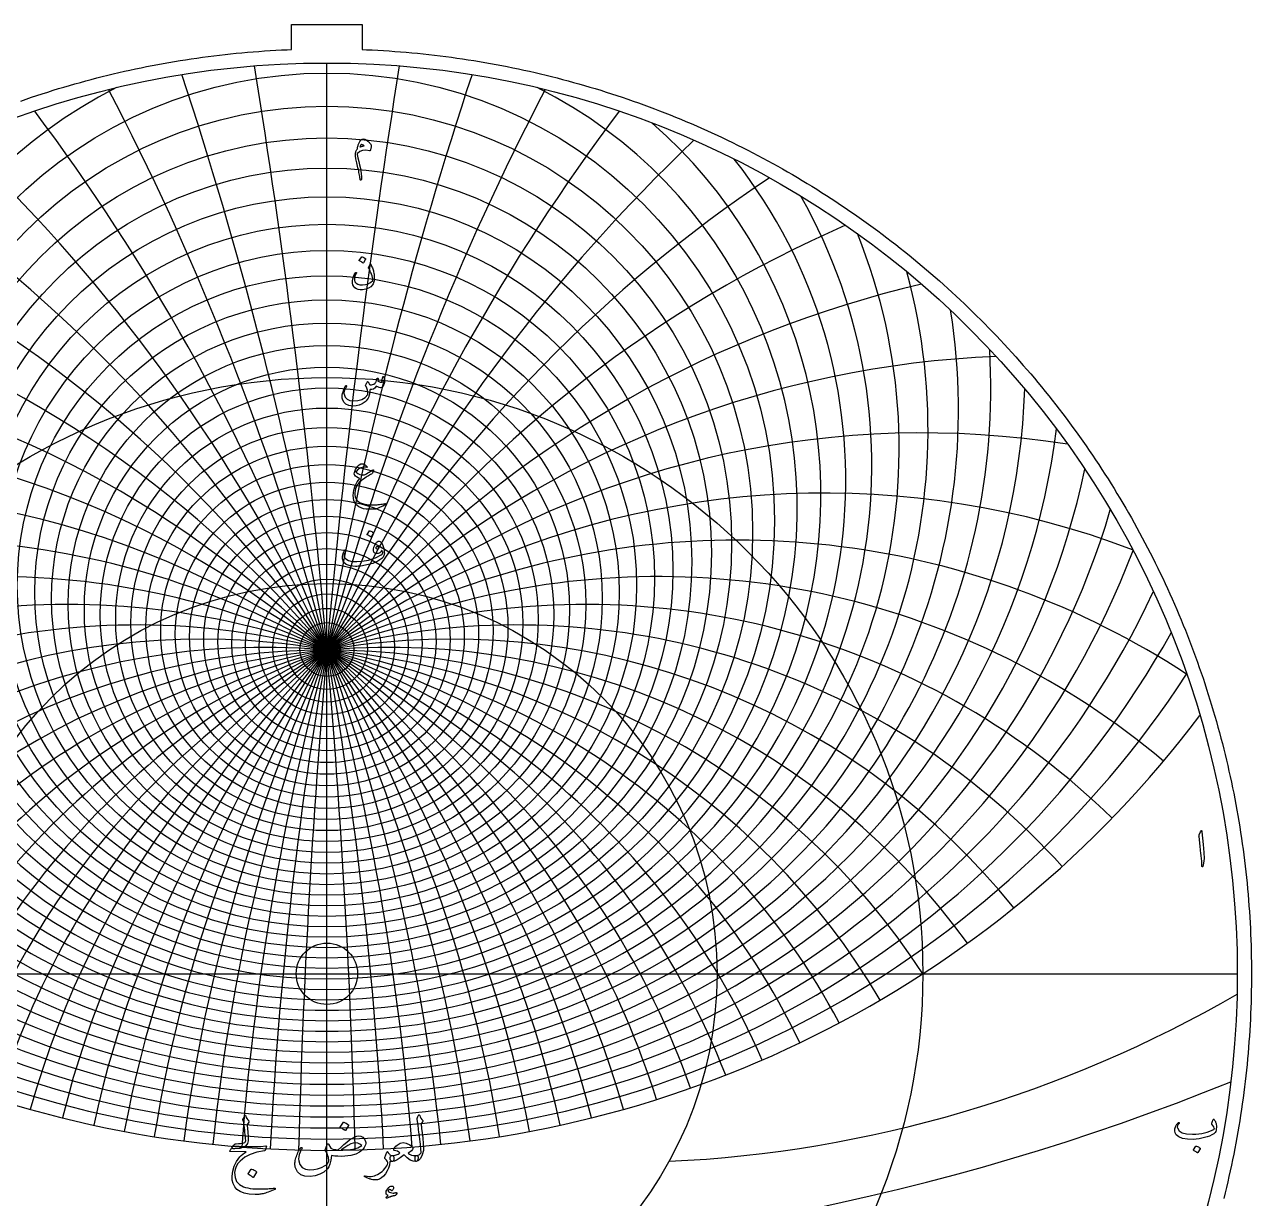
# Model space of a CAD drawing. Header units: millimetres. Extents: x -137 to 137, y -137 to 141.
# Drawn here: x -44.8 to 137.1, y -33.3 to 140.7 of the extents above; entities that cross this region are included whole.
import ezdxf

# ---------------------------------------------------------------- set-up
doc = ezdxf.new("R2010")
doc.units = ezdxf.units.MM
for name, color, linetype in [('CUT_INNER', 6, 'Continuous'), ('CUT_OUTER', 1, 'Continuous'), ('ENGRAVE', 7, 'Continuous'), ('ENGRAVE_FINE', 8, 'Continuous'), ('TEXT', 5, 'Continuous')]:
    doc.layers.add(name, color=color, linetype=linetype)

msp = doc.modelspace()

# ---------------------------------------------------------------- linework, layer by layer
at = {"layer": 'CUT_INNER'}
msp.add_circle((0, 0), 4.55, dxfattribs=at)
at = {"layer": 'CUT_OUTER'}
msp.add_lwpolyline([(-45.3947, 129.3667), (-44.6, 129.6428), (-43.8037, 129.914), (-43.0058, 130.1803), (-42.2062, 130.4417), (-41.405, 130.6983), (-40.6023, 130.9499), (-39.798, 131.1965), (-38.9923, 131.4382), (-38.185, 131.675), (-37.3764, 131.9068), (-36.5663, 132.1337), (-35.7549, 132.3556), (-34.9421, 132.5725), (-34.128, 132.7844), (-33.3126, 132.9913), (-32.4959, 133.1932), (-31.6781, 133.3901), (-30.859, 133.5819), (-30.0388, 133.7688), (-29.2174, 133.9506), (-28.395, 134.1273), (-27.5714, 134.299), (-26.7469, 134.4657), (-25.9213, 134.6272), (-25.0948, 134.7838), (-24.2673, 134.9352), (-23.4389, 135.0816), (-22.6096, 135.2228), (-21.7795, 135.359), (-20.9485, 135.4901), (-20.1167, 135.6161), (-19.2842, 135.737), (-18.451, 135.8528), (-17.6171, 135.9634), (-16.7825, 136.0689), (-15.9473, 136.1694), (-15.1115, 136.2646), (-14.2751, 136.3548), (-13.4381, 136.4398), (-12.6007, 136.5197), (-11.7628, 136.5945), (-10.9245, 136.6641), (-10.0857, 136.7285), (-9.2466, 136.7878), (-8.4071, 136.842), (-7.5673, 136.891), (-6.7272, 136.9349), (-5.8868, 136.9736), (-5.25, 136.999), (-5.25, 140.7), (5.25, 140.7), (5.25, 136.999), (5.8868, 136.9736), (6.7272, 136.9349), (7.5673, 136.891), (8.4071, 136.842), (9.2466, 136.7878), (10.0857, 136.7285), (10.9245, 136.6641), (11.7628, 136.5945), (12.6007, 136.5197), (13.4381, 136.4398), (14.2751, 136.3548), (15.1115, 136.2646), (15.9473, 136.1694), (16.7825, 136.0689), (17.6171, 135.9634), (18.451, 135.8528), (19.2842, 135.737), (20.1167, 135.6161), (20.9485, 135.4901), (21.7795, 135.359), (22.6096, 135.2228), (23.4389, 135.0816), (24.2673, 134.9352), (25.0948, 134.7838), (25.9213, 134.6272), (26.7469, 134.4657), (27.5714, 134.299), (28.395, 134.1273), (29.2174, 133.9506), (30.0388, 133.7688), (30.859, 133.5819), (31.6781, 133.3901), (32.4959, 133.1932), (33.3126, 132.9913), (34.128, 132.7844), (34.9421, 132.5725), (35.7549, 132.3556), (36.5663, 132.1337), (37.3764, 131.9068), (38.185, 131.675), (38.9923, 131.4382), (39.798, 131.1965), (40.6023, 130.9499), (41.405, 130.6983), (42.2062, 130.4417), (43.0058, 130.1803), (43.8037, 129.914), (44.6, 129.6428), (45.3947, 129.3667), (46.1876, 129.0857), (46.9788, 128.7999), (47.7682, 128.5092), (48.5558, 128.2137), (49.3416, 127.9133), (50.1255, 127.6082), (50.9076, 127.2982), (51.6877, 126.9834), (52.4659, 126.6639), (53.2421, 126.3396), (54.0163, 126.0105), (54.7885, 125.6767), (55.5586, 125.3382), (56.3266, 124.9949), (57.0925, 124.6469), (57.8562, 124.2943), (58.6178, 123.9369), (59.3772, 123.5749), (60.1343, 123.2083), (60.8891, 122.837), (61.6417, 122.4611), (62.392, 122.0805), (63.1399, 121.6954), (63.8854, 121.3057), (64.6285, 120.9114), (65.3692, 120.5126), (66.1074, 120.1092), (66.8431, 119.7013), (67.5763, 119.2889), (68.307, 118.872), (69.0351, 118.4507), (69.7606, 118.0249), (70.4835, 117.5946), (71.2037, 117.1599), (71.9212, 116.7208), (72.6361, 116.2773), (73.3482, 115.8294), (74.0575, 115.3772), (74.7641, 114.9206), (75.4678, 114.4597), (76.1687, 113.9945), (76.8667, 113.525), (77.5618, 113.0512), (78.254, 112.5732), (78.9433, 112.0909), (79.6296, 111.6044), (80.3129, 111.1137), (80.9932, 110.6188), (81.6704, 110.1198), (82.3445, 109.6166), (83.0156, 109.1092), (83.6835, 108.5978), (84.3483, 108.0823), (85.0098, 107.5627), (85.6682, 107.0391), (86.3234, 106.5114), (86.9753, 105.9797), (87.624, 105.4441), (88.2693, 104.9044), (88.9113, 104.3608), (89.55, 103.8133), (90.1853, 103.2619), (90.8172, 102.7066), (91.4457, 102.1474), (92.0707, 101.5844), (92.6923, 101.0176), (93.3104, 100.4469), (93.925, 99.8725), (94.536, 99.2943), (95.1435, 98.7123), (95.7474, 98.1267), (96.3477, 97.5374), (96.9443, 96.9443), (97.5374, 96.3477), (98.1267, 95.7474), (98.7123, 95.1435), (99.2943, 94.536), (99.8725, 93.925), (100.4469, 93.3104), (101.0176, 92.6923), (101.5844, 92.0707), (102.1474, 91.4457), (102.7066, 90.8172), (103.2619, 90.1853), (103.8133, 89.55), (104.3608, 88.9113), (104.9044, 88.2693), (105.4441, 87.624), (105.9797, 86.9753), (106.5114, 86.3234), (107.0391, 85.6682), (107.5627, 85.0098), (108.0823, 84.3483), (108.5978, 83.6835), (109.1092, 83.0156), (109.6166, 82.3445), (110.1198, 81.6704), (110.6188, 80.9932), (111.1137, 80.3129), (111.6044, 79.6296), (112.0909, 78.9433), (112.5732, 78.254), (113.0512, 77.5618), (113.525, 76.8667), (113.9945, 76.1687), (114.4597, 75.4678), (114.9206, 74.7641), (115.3772, 74.0575), (115.8294, 73.3482), (116.2773, 72.6361), (116.7208, 71.9212), (117.1599, 71.2037), (117.5946, 70.4835), (118.0249, 69.7606), (118.4507, 69.0351), (118.872, 68.307), (119.2889, 67.5763), (119.7013, 66.8431), (120.1092, 66.1074), (120.5126, 65.3692), (120.9114, 64.6285), (121.3057, 63.8854), (121.6954, 63.1399), (122.0805, 62.392), (122.4611, 61.6417), (122.837, 60.8891), (123.2083, 60.1343), (123.5749, 59.3772), (123.9369, 58.6178), (124.2943, 57.8562), (124.6469, 57.0925), (124.9949, 56.3266), (125.3382, 55.5586), (125.6767, 54.7885), (126.0105, 54.0163), (126.3396, 53.2421), (126.6639, 52.4659), (126.9834, 51.6877), (127.2982, 50.9076), (127.6082, 50.1255), (127.9133, 49.3416), (128.2137, 48.5558), (128.5092, 47.7682), (128.7999, 46.9788), (129.0857, 46.1876), (129.3667, 45.3947), (129.6428, 44.6), (129.914, 43.8037), (130.1803, 43.0058), (130.4417, 42.2062), (130.6983, 41.405), (130.9499, 40.6023), (131.1965, 39.798), (131.4382, 38.9923), (131.675, 38.185), (131.9068, 37.3764), (132.1337, 36.5663), (132.3556, 35.7549), (132.5725, 34.9421), (132.7844, 34.128), (132.9913, 33.3126), (133.1932, 32.4959), (133.3901, 31.6781), (133.5819, 30.859), (133.7688, 30.0388), (133.9506, 29.2174), (134.1273, 28.395), (134.299, 27.5714), (134.4657, 26.7469), (134.6272, 25.9213), (134.7838, 25.0948), (134.9352, 24.2673), (135.0816, 23.4389), (135.2228, 22.6096), (135.359, 21.7795), (135.4901, 20.9485), (135.6161, 20.1167), (135.737, 19.2842), (135.8528, 18.451), (135.9634, 17.6171), (136.0689, 16.7825), (136.1694, 15.9473), (136.2646, 15.1115), (136.3548, 14.2751), (136.4398, 13.4381), (136.5197, 12.6007), (136.5945, 11.7628), (136.6641, 10.9245), (136.7285, 10.0857), (136.7878, 9.2466), (136.842, 8.4071), (136.891, 7.5673), (136.9349, 6.7272), (136.9736, 5.8868), (137.0071, 5.0463), (137.0355, 4.2055), (137.0587, 3.3646), (137.0768, 2.5236), (137.0897, 1.6824), (137.0974, 0.8412), (137.1, 0), (137.0974, -0.8412), (137.0897, -1.6824), (137.0768, -2.5236), (137.0587, -3.3646), (137.0355, -4.2055), (137.0071, -5.0463), (136.9736, -5.8868), (136.9349, -6.7272), (136.891, -7.5673), (136.842, -8.4071), (136.7878, -9.2466), (136.7285, -10.0857), (136.6641, -10.9245), (136.5945, -11.7628), (136.5197, -12.6007), (136.4398, -13.4381), (136.3548, -14.2751), (136.2646, -15.1115), (136.1694, -15.9473), (136.0689, -16.7825), (135.9634, -17.6171), (135.8528, -18.451), (135.737, -19.2842), (135.6161, -20.1167), (135.4901, -20.9485), (135.359, -21.7795), (135.2228, -22.6096), (135.0816, -23.4389), (134.9352, -24.2673), (134.7838, -25.0948), (134.6272, -25.9213), (134.4657, -26.7469), (134.299, -27.5714), (134.1273, -28.395), (133.9506, -29.2174), (133.7688, -30.0388), (133.5819, -30.859), (133.3901, -31.6781), (133.1932, -32.4959), (132.9913, -33.3126)], dxfattribs=at)
at = {"layer": 'ENGRAVE'}
for points in [[(0, -135), (0, 135)], [(-135, 0), (135, 0)]]:
    msp.add_lwpolyline(points, dxfattribs=at)
for centre, radius in [((0, 0), 135), ((0, 62.4148), 57.0099), ((0, 56.5453), 43.3384), ((0, 0), 88.3696), ((0, 52.5376), 31.322), ((0, 49.9302), 20.3621), ((0, 48.4574), 10.0332), ((0, 0), 57.8458), ((0, 47.9808), 1.8)]:
    msp.add_circle(centre, radius, dxfattribs=at)
for centre, radius, start, end in [((0, 70.946), 73.26, 131.172626, 48.827374), ((0, 83.5867), 93.6552, 170.934343, 9.065657), ((0, 103.1801), 121.1591, 196.49903, 343.50097), ((0, -57.3879), 105.3686, 33, 147), ((0, -57.3879), 105.3686, 33, 147), ((0, 136.0772), 162.2535, 217.070295, 322.929705), ((42.085, 157.0632), 185.0654, 272.676693, 300.124801)]:
    msp.add_arc(centre, radius, start, end, dxfattribs=at)
at = {"layer": 'ENGRAVE_FINE'}
for centre, radius in [((0, 67.1415), 66.3703), ((0, 65.4463), 63.1322), ((0, 63.8739), 60.0156), ((0, 61.0602), 54.1053), ((0, 59.8024), 51.2934), ((0, 58.6347), 48.5662), ((0, 57.5508), 45.9167), ((0, 55.6132), 40.8252), ((0, 54.7502), 38.3719), ((0, 53.9523), 35.9733), ((0, 53.2158), 33.6247), ((0, 51.9149), 29.0609), ((0, 51.3449), 26.8379), ((0, 50.8255), 24.6492), ((0, 50.3545), 22.4917), ((0, 49.5508), 18.2575), ((0, 49.215), 16.175), ((0, 48.9216), 14.1119), ((0, 48.6693), 12.0654), ((0, 48.285), 8.0126), ((0, 48.1515), 6.0014), ((0, 48.0565), 3.9971), ((0, 47.9997), 1.9974)]:
    msp.add_circle(centre, radius, dxfattribs=at)
for centre, radius, start, end in [((-597.5752, -57.3879), 606.7938, 2.9690127, 18.3133179), ((-597.5752, -57.3879), 606.7938, 2.9690127, 18.3133179), ((-1204.369, -57.3879), 1208.9695, 1.4819255, 9.1360942), ((-1204.369, -57.3879), 1208.9695, 1.4819255, 9.1360942), ((597.5752, -57.3879), 606.7938, 161.6866821, 177.0309873), ((597.5752, -57.3879), 606.7938, 161.6866821, 177.0309873), ((1204.369, -57.3879), 1208.9695, 170.8639058, 178.5180745), ((1204.369, -57.3879), 1208.9695, 170.8639058, 178.5180745), ((0, 68.9706), 69.7418, 116.571732, 63.428268), ((-393.2411, -57.3879), 407.1131, 4.466492, 27.57391), ((-393.2411, -57.3879), 407.1131, 4.466492, 27.57391), ((393.2411, -57.3879), 407.1131, 152.42609, 175.533508), ((393.2411, -57.3879), 407.1131, 152.42609, 175.533508), ((-289.4979, -57.3879), 308.0773, 5.979733, 36.962322), ((-289.4979, -57.3879), 308.0773, 5.979733, 36.962322), ((289.4979, -57.3879), 308.0773, 143.037678, 174.020267), ((289.4979, -57.3879), 308.0773, 143.037678, 174.020267), ((-225.9638, -57.3879), 249.3234, 7.514318, 46.526294), ((-225.9638, -57.3879), 249.3234, 7.514318, 46.526294), ((225.9638, -57.3879), 249.3234, 133.473706, 172.485682), ((225.9638, -57.3879), 249.3234, 133.473706, 172.485682), ((0, 73.0817), 76.94, 141.736552, 38.263448), ((-182.5038, -57.3879), 210.7373, 9.076124, 56.31782), ((-182.5038, -57.3879), 210.7373, 9.076124, 56.31782), ((182.5038, -57.3879), 210.7373, 123.68218, 170.923876), ((182.5038, -57.3879), 210.7373, 123.68218, 170.923876), ((0, 75.3939), 80.7988, 150.430341, 29.569659), ((0, 77.9008), 84.8557, 157.98396, 22.01604), ((-150.482, -57.3879), 183.7046, 10.671409, 66.393838), ((-150.482, -57.3879), 183.7046, 10.671409, 66.393838), ((150.482, -57.3879), 183.7046, 113.606162, 169.328591), ((150.482, -57.3879), 183.7046, 113.606162, 169.328591), ((0, 80.6237), 89.1327, 164.750851, 15.249149), ((-125.5734, -57.3879), 163.9245, 12.306911, 76.81627), ((-125.5734, -57.3879), 163.9245, 12.306911, 76.81627), ((125.5734, -57.3879), 163.9245, 103.18373, 167.693089), ((125.5734, -57.3879), 163.9245, 103.18373, 167.693089), ((-105.3686, -57.3879), 149.0137, 13.989962, 87.65074), ((-105.3686, -57.3879), 149.0137, 13.989962, 87.65074), ((0, 86.8183), 98.4524, 176.664202, 3.335798), ((105.3686, -57.3879), 149.0137, 92.34926, 166.010038), ((105.3686, -57.3879), 149.0137, 92.34926, 166.010038), ((0, 90.3512), 103.5581, 182.029237, 357.970763), ((-88.4148, -57.3879), 137.549, 15.72862, 98.962673), ((-88.4148, -57.3879), 137.549, 15.72862, 98.962673), ((0, 94.2241), 109.012, 187.093364, 352.906636), ((88.4148, -57.3879), 137.549, 81.037327, 164.27138), ((88.4148, -57.3879), 137.549, 81.037327, 164.27138), ((0, 98.4823), 114.8607, 191.904364, 348.095636), ((-73.7799, -57.3879), 128.6313, 17.531819, 110.808606), ((-73.7799, -57.3879), 128.6313, 17.531819, 110.808606), ((73.7799, -57.3879), 128.6313, 69.191394, 162.468181), ((73.7799, -57.3879), 128.6313, 69.191394, 162.468181), ((-60.8346, -57.3879), 121.6692, 19.409554, 123.219246), ((-60.8346, -57.3879), 121.6692, 19.409554, 123.219246), ((60.8346, -57.3879), 121.6692, 56.780754, 160.590446), ((60.8346, -57.3879), 121.6692, 56.780754, 160.590446), ((0, 108.382), 127.9731, 200.90637, 339.09363), ((-49.1342, -57.3879), 116.2614, 21.373096, 130.12672), ((-49.1342, -57.3879), 116.2614, 21.373096, 130.12672), ((49.1342, -57.3879), 116.2614, 49.87328, 158.626904), ((49.1342, -57.3879), 116.2614, 49.87328, 158.626904), ((0, 114.1662), 135.3818, 205.149698, 334.850302), ((-38.351, -57.3879), 112.131, 23.435256, 134.139707), ((-38.351, -57.3879), 112.131, 23.435256, 134.139707), ((38.351, -57.3879), 112.131, 45.860293, 156.564744), ((38.351, -57.3879), 112.131, 45.860293, 156.564744), ((-28.2334, -57.3879), 109.0856, 25.610698, 137.783538), ((-28.2334, -57.3879), 109.0856, 25.610698, 137.783538), ((28.2334, -57.3879), 109.0856, 42.216462, 154.389302), ((28.2334, -57.3879), 109.0856, 42.216462, 154.389302), ((0, 120.6274), 143.4814, 209.248054, 330.751946), ((-18.5793, -57.3879), 106.9941, 27.916334, 141.112561), ((-18.5793, -57.3879), 106.9941, 27.916334, 141.112561), ((18.5793, -57.3879), 106.9941, 38.887439, 152.083666), ((18.5793, -57.3879), 106.9941, 38.887439, 152.083666), ((-9.2186, -57.3879), 105.7711, 30.371791, 144.172078), ((-9.2186, -57.3879), 105.7711, 30.371791, 144.172078), ((9.2186, -57.3879), 105.7711, 35.827922, 149.628209), ((9.2186, -57.3879), 105.7711, 35.827922, 149.628209), ((0, 127.8827), 152.3898, 213.217192, 326.782808), ((0, 314.5417), 356.6918, 247.925664, 292.074336)]:
    msp.add_arc(centre, radius, start, end, dxfattribs=at)
at = {"layer": 'TEXT'}
for points in [[(4.5145, 122.2891), (4.5342, 122.405), (4.5572, 122.5205), (4.5832, 122.6355), (4.6125, 122.75), (4.6458, 122.8632), (4.6842, 122.9741), (4.7275, 123.0828), (4.7758, 123.1891), (4.8829, 123.3819), (4.9935, 123.5321), (5.1079, 123.6396), (5.2258, 123.7045), (5.4054, 123.7358), (5.6032, 123.699), (5.8192, 123.5942), (6.0532, 123.4214), (6.1176, 123.3661), (6.1802, 123.3089), (6.241, 123.2499), (6.3, 123.1891), (6.3576, 123.1265), (6.4143, 123.0621), (6.4701, 122.9959), (6.525, 122.9278), (6.5531, 122.8884), (6.5722, 122.8498), (6.5822, 122.8122), (6.5831, 122.7754), (6.5586, 122.6273), (6.5359, 122.4951), (6.515, 122.3787), (6.496, 122.2782), (6.4792, 122.195), (6.4651, 122.1304), (6.4538, 122.0843), (6.4452, 122.0569), (6.4238, 122.0233), (6.3962, 122.0024), (6.3621, 121.9943), (6.3218, 121.9988), (5.7597, 122.0777), (5.2712, 122.0315), (4.8561, 121.86), (4.5145, 121.5633), (4.4905, 121.527), (4.4764, 121.4907), (4.4723, 121.4545), (4.4782, 121.4182), (4.6061, 120.9292), (4.7286, 120.4202), (4.8457, 119.8913), (4.9573, 119.3424), (5.0834, 118.6039), (5.1351, 118.0722), (5.1124, 117.7474), (5.0153, 117.6295), (4.9759, 117.6385), (4.9446, 117.673), (4.9214, 117.7329), (4.9065, 117.8182), (4.8888, 117.996), (4.8647, 118.1811), (4.8343, 118.3734), (4.7976, 118.573), (4.7554, 118.7794), (4.7087, 118.9922), (4.6574, 119.2113), (4.6016, 119.4367), (4.4152, 120.1929), (4.2913, 120.7922), (4.2301, 121.2344), (4.2315, 121.5198), (4.2521, 121.6525), (4.2777, 121.7747), (4.3083, 121.8865), (4.344, 121.9879), (4.3832, 122.0789), (4.4247, 122.1594), (4.4685, 122.2295), (4.5145, 122.2891)], [(4.8919, 122.5577), (4.9591, 122.5856), (5.0298, 122.6112), (5.1042, 122.6346), (5.1823, 122.6557), (5.2635, 122.6745), (5.3474, 122.6911), (5.434, 122.7053), (5.5234, 122.7174), (5.3977, 122.8131), (5.2893, 122.8752), (5.1981, 122.9038), (5.1242, 122.8988), (5.0362, 122.8557), (4.9681, 122.7845), (4.9201, 122.6852), (4.8919, 122.5577)], [(5.1605, 106.261), (5.1696, 106.2701), (5.1823, 106.2756), (5.1986, 106.2774), (5.2185, 106.2756), (5.3596, 106.2184), (5.4925, 106.1485), (5.6173, 106.066), (5.7339, 105.9707), (5.7452, 105.9562), (5.7502, 105.9417), (5.7488, 105.9272), (5.7411, 105.9127), (5.4, 105.361), (5.3873, 105.3479), (5.371, 105.3447), (5.351, 105.3515), (5.3274, 105.3683), (5.307, 105.3828), (5.2748, 105.4046), (5.2308, 105.4336), (5.175, 105.4699), (5.1065, 105.5135), (5.0244, 105.5643), (4.9287, 105.6223), (4.8194, 105.6877), (4.8048, 105.6985), (4.7976, 105.7094), (4.7976, 105.7203), (4.8048, 105.7312)], [(6.5032, 105.1723), (6.564, 105.0499), (6.623, 104.9219), (6.6801, 104.7886), (6.7355, 104.6498), (6.7881, 104.5046), (6.8371, 104.3522), (6.8825, 104.1925), (6.9242, 104.0256), (6.96, 103.8593), (6.9877, 103.6944), (7.0072, 103.5309), (7.0185, 103.3687), (7.0217, 103.2074), (7.0167, 103.0466), (7.0036, 102.8863), (6.9823, 102.7264), (6.9469, 102.5585), (6.8988, 102.4034), (6.838, 102.2609), (6.7645, 102.1312), (6.5146, 101.8359), (6.1857, 101.6104), (5.7779, 101.4548), (5.2911, 101.3691), (4.9391, 101.3605), (4.6306, 101.4072), (4.3657, 101.5093), (4.1444, 101.6667), (3.9779, 101.869), (3.8631, 102.1058), (3.8001, 102.3771), (3.7887, 102.6828), (3.83, 103.0067), (3.9175, 103.3179), (4.0514, 103.6164), (4.2315, 103.9022), (4.26, 103.9348), (4.2877, 103.953), (4.3145, 103.9566), (4.3403, 103.9457), (4.3644, 103.923), (4.3712, 103.8913), (4.3607, 103.8505), (4.3331, 103.8006), (4.1534, 103.4408), (4.0645, 103.1165), (4.0663, 102.8275), (4.1589, 102.574), (4.3281, 102.3707), (4.5671, 102.2256), (4.8761, 102.1385), (5.2548, 102.1094), (5.7126, 102.1543), (6.1204, 102.2746), (6.4783, 102.4701), (6.7863, 102.7409), (6.7926, 102.7504), (6.7972, 102.7645), (6.7999, 102.7831), (6.8008, 102.8062), (6.7904, 102.9881), (6.7518, 103.2), (6.6851, 103.4417), (6.5903, 103.7135), (6.5368, 103.8502), (6.4851, 103.9775), (6.4352, 104.0952), (6.3871, 104.2034), (6.3404, 104.3016), (6.2946, 104.3894), (6.2496, 104.4667), (6.2056, 104.5336), (6.1848, 104.5686), (6.173, 104.6008), (6.1703, 104.6303), (6.1766, 104.657), (6.3944, 105.1941), (6.4148, 105.2254), (6.4397, 105.2322), (6.4692, 105.2145), (6.5032, 105.1723)], [(8.2815, 88.4443), (8.2942, 88.476), (8.3105, 88.4987), (8.3304, 88.5123), (8.354, 88.5168), (8.3844, 88.5132), (8.4103, 88.5023), (8.4316, 88.4842), (8.4484, 88.4588), (8.4897, 88.3681), (8.5192, 88.2556), (8.5368, 88.1213), (8.5427, 87.9652), (8.5269, 87.7103), (8.4792, 87.4681), (8.3998, 87.2385), (8.2887, 87.0217), (8.2506, 86.9695), (8.2089, 86.9291), (8.1635, 86.9006), (8.1145, 86.8838), (7.9371, 86.8724), (7.7462, 86.9037), (7.5416, 86.9777), (7.3234, 87.0943), (7.1397, 86.8425), (6.9224, 86.6751), (6.6715, 86.5921), (6.3871, 86.5935), (6.3778, 86.4404), (6.3644, 86.2932), (6.347, 86.1519), (6.3254, 86.0164), (6.2998, 85.886), (6.2701, 85.7597), (6.2363, 85.6374), (6.1984, 85.5193), (6.1104, 85.3061), (5.9915, 85.1092), (5.8418, 84.9286), (5.6613, 84.7644), (5.239, 84.4832), (4.7921, 84.2854), (4.3208, 84.1711), (3.825, 84.1402), (3.2666, 84.216), (2.8252, 84.4142), (2.5009, 84.7349), (2.2935, 85.1781), (2.2654, 85.3378), (2.2609, 85.5265), (2.2799, 85.7443), (2.3226, 85.991), (2.3911, 86.2614), (2.4877, 86.5427), (2.6124, 86.8348), (2.7653, 87.1378), (2.7776, 87.1569), (2.7925, 87.1705), (2.8102, 87.1786), (2.8306, 87.1814), (2.8511, 87.1796), (2.8688, 87.1741), (2.8837, 87.165), (2.896, 87.1523), (2.9041, 87.1337), (2.9069, 87.1142), (2.9041, 87.0938), (2.896, 87.0725), (2.7018, 86.6692), (2.5766, 86.3376), (2.5204, 86.0777), (2.5331, 85.8894), (2.7163, 85.4744), (3.0048, 85.1727), (3.3986, 84.9844), (3.8976, 84.9096), (4.5953, 84.954), (5.1859, 85.131), (5.6695, 85.4403), (6.046, 85.8822), (6.0446, 86.1734), (5.997, 86.481), (5.9031, 86.8049), (5.7629, 87.1451), (5.7452, 87.1796), (5.7357, 87.2104), (5.7343, 87.2376), (5.7411, 87.2612), (5.7801, 87.3422), (5.8173, 87.4182), (5.8527, 87.4892), (5.8863, 87.5552), (5.918, 87.6153), (5.948, 87.6686), (5.9761, 87.7151), (6.0024, 87.7548), (6.0174, 87.7715), (6.0333, 87.7783), (6.0501, 87.7752), (6.0677, 87.762), (6.0768, 87.752), (6.0895, 87.7366), (6.1058, 87.7157), (6.1258, 87.6894), (6.1485, 87.6577), (6.173, 87.6205), (6.1993, 87.5778), (6.2274, 87.5298), (6.2846, 87.4372), (6.3327, 87.3701), (6.3717, 87.3283), (6.4016, 87.312), (6.5903, 87.2961), (6.779, 87.3283), (6.9677, 87.4086), (7.1565, 87.537), (7.2249, 87.6223), (7.2925, 87.762), (7.3592, 87.9562), (7.425, 88.2048), (7.4314, 88.2283), (7.4431, 88.2483), (7.4604, 88.2646), (7.4831, 88.2773), (7.5044, 88.2855), (7.5248, 88.2882), (7.5443, 88.2855), (7.5629, 88.2773), (7.5906, 88.232), (7.601, 88.1467), (7.5942, 88.0215), (7.5702, 87.8564), (7.7167, 87.7665), (7.8732, 87.7076), (8.0397, 87.6794), (8.2161, 87.6822), (8.2139, 87.7352), (8.2071, 87.7783), (8.1957, 87.8115), (8.1798, 87.8346), (8.1617, 87.8564), (8.1508, 87.8781), (8.1472, 87.8999), (8.1508, 87.9217)], [(5.0153, 75.5738), (5.1292, 75.6046), (5.253, 75.6028), (5.3868, 75.5683), (5.5306, 75.5012), (5.6039, 75.4574), (5.6713, 75.4132), (5.7327, 75.3685), (5.7883, 75.3234), (5.838, 75.2782), (5.8818, 75.2336), (5.9196, 75.1893), (5.9516, 75.1456), (5.9729, 75.1029), (5.9643, 75.0766), (5.9258, 75.0666), (5.8573, 75.073), (5.4231, 75.102), (5.0208, 75.0077), (4.6502, 74.7899), (4.3113, 74.4488), (4.3018, 74.4266), (4.3022, 74.4034), (4.3127, 74.3794), (4.3331, 74.3544), (4.598, 74.1557), (4.8847, 74.0242), (5.1931, 73.9598), (5.5234, 73.9625), (5.5828, 73.9743), (5.6595, 74.0024), (5.7534, 74.0469), (5.8645, 74.1077), (6.0668, 74.231), (6.2456, 74.3399), (6.4007, 74.4343), (6.5323, 74.5141), (6.6402, 74.5794), (6.7246, 74.6302), (6.7854, 74.6665), (6.8226, 74.6883), (6.8757, 74.7051), (6.9042, 74.6901), (6.9083, 74.6434), (6.8879, 74.5649), (6.8094, 74.359), (6.7409, 74.2056), (6.6824, 74.1049), (6.6339, 74.0568), (6.4844, 73.9859), (6.3263, 73.9035), (6.1596, 73.8098), (5.9843, 73.7048), (5.8003, 73.5885), (5.6078, 73.4608), (5.4066, 73.3217), (5.1968, 73.1714), (4.7758, 72.798), (4.4565, 72.3603), (4.2387, 71.8581), (4.1226, 71.2915), (4.1171, 70.9831), (4.1661, 70.6964), (4.2696, 70.4314), (4.4274, 70.1883), (4.8216, 69.8626), (5.4018, 69.6403), (6.168, 69.5215), (7.1202, 69.506), (7.2674, 69.5151), (7.4259, 69.5278), (7.5958, 69.5441), (7.777, 69.5641), (7.9691, 69.5881), (8.1717, 69.6167), (8.3847, 69.6498), (8.6081, 69.6875), (8.6466, 69.6916), (8.6752, 69.6893), (8.6938, 69.6807), (8.7024, 69.6657), (8.6666, 69.5922), (8.5228, 69.4806), (8.271, 69.3309), (7.9113, 69.1431), (7.6926, 69.0402), (7.5012, 68.9635), (7.337, 68.9131), (7.2, 68.8891), (6.6901, 68.851), (6.2274, 68.8456), (5.8119, 68.8728), (5.4435, 68.9327), (4.7486, 69.1917), (4.2605, 69.6058), (3.9792, 70.1751), (3.9048, 70.8996), (3.9874, 71.6603), (4.177, 72.3312), (4.4737, 72.9123), (4.8774, 73.4036), (4.6152, 73.5207), (4.402, 73.6395), (4.2378, 73.7602), (4.1226, 73.8827), (4.0913, 73.9321), (4.07, 73.9861), (4.0586, 74.0446), (4.0573, 74.1077), (4.0822, 74.2773), (4.1208, 74.4379), (4.1729, 74.5894), (4.2387, 74.7318), (4.4124, 75.0185), (4.5998, 75.2544), (4.8008, 75.4395), (5.0153, 75.5738)], [(6.3254, 65.6518), (6.3345, 65.6609), (6.3472, 65.6663), (6.3635, 65.6682), (6.3835, 65.6663), (6.5245, 65.6092), (6.6575, 65.5393), (6.7822, 65.4568), (6.8988, 65.3615), (6.9101, 65.347), (6.9151, 65.3325), (6.9138, 65.318), (6.906, 65.3034), (6.5649, 64.7518), (6.5522, 64.7387), (6.5359, 64.7355), (6.5159, 64.7423), (6.4923, 64.7591), (6.4719, 64.7736), (6.4397, 64.7954), (6.3957, 64.8244), (6.3399, 64.8607), (6.2714, 64.9043), (6.1893, 64.9551), (6.0936, 65.0131), (5.9843, 65.0784), (5.9698, 65.0893), (5.9625, 65.1002), (5.9625, 65.1111), (5.9698, 65.122)], [(7.6101, 64.0986), (7.7548, 64.109), (7.8986, 64.0532), (8.0415, 63.9312), (8.1835, 63.743), (8.31, 63.498), (8.4067, 63.2059), (8.4733, 62.8666), (8.5101, 62.4801), (8.5142, 62.3399), (8.5046, 62.2097), (8.4815, 62.0895), (8.4448, 61.9793), (8.315, 61.7592), (8.1218, 61.5492), (7.865, 61.3492), (7.5448, 61.1591), (7.364, 61.0709), (7.1773, 60.9876), (6.9848, 60.9094), (6.7863, 60.8361), (6.5815, 60.7678), (6.3699, 60.7046), (6.1514, 60.6463), (5.9262, 60.593), (5.7001, 60.5451), (5.4789, 60.5031), (5.2628, 60.4671), (5.0516, 60.4369), (4.845, 60.4131), (4.6424, 60.3961), (4.444, 60.3859), (4.2496, 60.3825), (3.439, 60.4483), (2.8433, 60.6601), (2.4628, 61.018), (2.2972, 61.522), (2.2922, 61.639), (2.299, 61.7724), (2.3176, 61.9221), (2.348, 62.0881), (2.3974, 62.2705), (2.4659, 62.4474), (2.5535, 62.6189), (2.6601, 62.7849), (2.676, 62.8039), (2.6946, 62.8176), (2.7159, 62.8257), (2.7399, 62.8284), (2.7631, 62.8253), (2.7817, 62.8157), (2.7957, 62.7999), (2.8052, 62.7776), (2.8098, 62.7531), (2.8089, 62.7305), (2.8025, 62.7096), (2.7907, 62.6905), (2.5948, 62.305), (2.5294, 61.9756), (2.5948, 61.7025), (2.7907, 61.4857), (3.223, 61.2598), (3.7651, 61.1264), (4.417, 61.0856), (5.1786, 61.1373), (5.5127, 61.1854), (5.8473, 61.2498), (6.1823, 61.3306), (6.5177, 61.4276), (6.8532, 61.541), (7.1882, 61.6708), (7.5228, 61.8169), (7.8569, 61.9793), (8.0347, 62.0813), (8.169, 62.1916), (8.2597, 62.3099), (8.3069, 62.4365), (8.2815, 62.5236), (8.2415, 62.6034), (8.1871, 62.676), (8.1181, 62.7413), (8.11, 62.7445), (8.1, 62.7395), (8.0882, 62.7264), (8.0746, 62.7051), (7.9703, 62.5372), (7.8532, 62.4111), (7.7235, 62.3267), (7.581, 62.2841), (7.3207, 62.2805), (7.1202, 62.3567), (6.9795, 62.5127), (6.8988, 62.7486), (6.9002, 62.9568), (6.9696, 63.2113), (7.107, 63.5121), (7.3125, 63.8591), (7.3774, 63.9448), (7.4486, 64.0133), (7.5262, 64.0646), (7.6101, 64.0986)], [(7.6899, 63.0752), (7.7167, 63.1079), (7.7244, 63.1405), (7.7131, 63.1732), (7.6827, 63.2059), (7.5593, 63.2848), (7.4504, 63.3038), (7.356, 63.263), (7.2762, 63.1623), (7.2658, 63.1315), (7.2635, 63.1043), (7.2694, 63.0807), (7.2835, 63.0607), (7.3851, 62.9963), (7.4867, 62.9772), (7.5883, 63.0035), (7.6899, 63.0752)], [(129.5476, 21.0444), (129.6217, 21.1877), (129.6812, 21.238), (129.7262, 21.1954), (129.7567, 21.0599), (129.9347, 19.1631), (130.0407, 17.9989), (130.0644, 17.0689), (130.0059, 16.3731), (129.8651, 15.9115), (129.8394, 15.8738), (129.8167, 15.8535), (129.7968, 15.8506), (129.7799, 15.8651), (129.7663, 15.8878), (129.7567, 15.9173), (129.7509, 15.9536), (129.7489, 15.9967), (129.7489, 16.332), (129.7334, 16.6877), (129.7025, 17.0636), (129.656, 17.4599), (129.6459, 17.5635), (129.6154, 17.8431), (129.5646, 18.2989), (129.4934, 18.9309), (129.3231, 20.3322), (129.3192, 20.4067), (129.3231, 20.4754), (129.3347, 20.5383), (129.3541, 20.5954)], [(-12.0435, -24.7145), (-12.065, -24.4362), (-12.0907, -24.1435), (-12.1207, -23.8362), (-12.1548, -23.5145), (-12.1939, -23.177), (-12.2383, -22.8225), (-12.2882, -22.4512), (-12.3435, -22.0629), (-12.4597, -21.6661), (-12.4609, -21.6141), (-12.4548, -21.5645), (-12.4415, -21.5173), (-12.421, -21.4725), (-12.4086, -21.4496), (-12.3907, -21.4193), (-12.3674, -21.3818), (-12.3387, -21.3371), (-12.3051, -21.2844), (-12.2673, -21.2233), (-12.2253, -21.1538), (-12.179, -21.0758), (-12.1627, -21.0504), (-12.1427, -21.0322), (-12.1192, -21.0213), (-12.0919, -21.0177), (-12.0696, -21.0225), (-12.0508, -21.0371), (-12.0357, -21.0612), (-12.0242, -21.0951), (-11.9577, -21.2856), (-11.8645, -21.4701), (-11.7448, -21.6485), (-11.5984, -21.8209), (-11.5615, -21.8693), (-11.5476, -21.9177), (-11.5567, -21.9661), (-11.5887, -22.0145), (-11.7919, -22.2951), (-11.8083, -22.3296), (-11.8185, -22.375), (-11.8228, -22.4312), (-11.821, -22.4983), (-11.7133, -23.4455), (-11.671, -24.2064), (-11.694, -24.781), (-11.7823, -25.1693), (-12.0036, -25.4844), (-12.3871, -25.7233), (-12.9327, -25.886), (-13.6403, -25.9725), (-13.9028, -25.958), (-14.0323, -25.8758), (-14.0286, -25.7258), (-13.8919, -25.508), (-13.868, -25.4793), (-13.8448, -25.4512), (-13.8221, -25.4236), (-13.8, -25.3967), (-13.7785, -25.3704), (-13.7577, -25.3447), (-13.7374, -25.3196), (-13.7177, -25.2951), (-13.6694, -25.2485), (-13.6113, -25.2153), (-13.5435, -25.1953), (-13.4661, -25.1887), (-13.119, -25.1778), (-12.8129, -25.1548), (-12.548, -25.1197), (-12.3242, -25.0725), (-12.1978, -25.0248), (-12.1089, -24.9492), (-12.0575, -24.8457), (-12.0435, -24.7145)], [(13.3887, -21.4435), (13.454, -21.2856), (13.5048, -21.1604), (13.5411, -21.0679), (13.5629, -21.008), (13.5798, -20.9699), (13.6016, -20.9427), (13.6282, -20.9264), (13.6597, -20.9209), (13.6954, -20.927), (13.725, -20.9451), (13.7486, -20.9754), (13.7661, -21.0177), (13.8466, -21.2252), (13.9427, -21.4121), (14.0546, -21.5784), (14.1823, -21.7242), (14.2179, -21.7707), (14.2282, -21.8233), (14.2131, -21.882), (14.1726, -21.9467), (13.9597, -22.2467), (13.9742, -22.381), (13.9887, -22.5129), (14.0032, -22.6423), (14.0177, -22.7693), (14.0323, -22.8939), (14.0468, -23.0161), (14.0613, -23.1358), (14.0758, -23.2532), (14.2095, -24.3395), (14.2911, -25.1887), (14.3208, -25.8008), (14.2984, -26.1758), (14.1157, -26.8562), (13.8774, -27.3588), (13.5835, -27.6836), (13.2339, -27.8306), (13.2242, -27.8306), (13.2145, -27.8306), (13.2048, -27.8306), (13.1952, -27.8306), (13.1377, -27.7762), (13.1008, -27.6516), (13.0845, -27.4568), (13.0887, -27.1919), (13.0978, -27.0939), (13.125, -27.0225), (13.1704, -26.9778), (13.2339, -26.9596), (13.4794, -26.9106), (13.6839, -26.8217), (13.8472, -26.6929), (13.9694, -26.5242), (13.9612, -26.3215), (13.9464, -26.0911), (13.9249, -25.8328), (13.8968, -25.5467), (13.8626, -25.234), (13.823, -24.8959), (13.7779, -24.5324), (13.7274, -24.1435), (13.6808, -23.7612), (13.6379, -23.4177), (13.5986, -23.1129), (13.5629, -22.8467), (13.5321, -22.6193), (13.5073, -22.4306), (13.4885, -22.2806), (13.4758, -22.1693), (13.379, -21.6177), (13.376, -21.5633), (13.3766, -21.5161), (13.3808, -21.4762), (13.3887, -21.4435)], [(131.5714, -21.6149), (131.6235, -21.6802), (131.6711, -21.7523), (131.7144, -21.8312), (131.7534, -21.9168), (131.788, -22.0088), (131.8182, -22.1065), (131.8441, -22.2101), (131.8656, -22.3194), (131.8937, -22.5391), (131.9005, -22.7568), (131.886, -22.9726), (131.8502, -23.1865), (131.796, -23.3772), (131.7263, -23.531), (131.6411, -23.6481), (131.5405, -23.7285), (131.2211, -23.8973), (130.8824, -24.0478), (130.5243, -24.1799), (130.1469, -24.2936), (129.7502, -24.388), (129.334, -24.462), (128.8985, -24.5157), (128.4437, -24.5491), (127.5911, -24.5404), (126.8914, -24.4214), (126.3447, -24.192), (125.9508, -23.8523), (125.7892, -23.5867), (125.7147, -23.3007), (125.7273, -22.9944), (125.8269, -22.6678), (125.8606, -22.5974), (125.8995, -22.5255), (125.9438, -22.4522), (125.9934, -22.3775), (126.0483, -22.3013), (126.1085, -22.2236), (126.1741, -22.1445), (126.245, -22.0639), (126.2687, -22.0412), (126.2934, -22.0272), (126.319, -22.0218), (126.3456, -22.0252), (126.3635, -22.032), (126.3785, -22.0446), (126.3906, -22.063), (126.3998, -22.0872), (126.4042, -22.1099), (126.4018, -22.1317), (126.3926, -22.1525), (126.3766, -22.1723), (126.3103, -22.2512), (126.2508, -22.333), (126.1981, -22.4176), (126.1521, -22.5052), (126.1206, -22.5889), (126.1037, -22.6697), (126.1013, -22.7476), (126.1134, -22.8226), (126.3553, -23.2605), (126.8102, -23.5678), (127.4779, -23.7444), (128.3585, -23.7904), (128.8427, -23.7718), (129.304, -23.7314), (129.7427, -23.6692), (130.1585, -23.5852), (130.5522, -23.4795), (130.924, -23.352), (131.2741, -23.2027), (131.6024, -23.0317), (131.5705, -22.872), (131.4979, -22.6949), (131.3847, -22.5004), (131.2308, -22.2885), (131.226, -22.2681), (131.2269, -22.2304), (131.2337, -22.1752), (131.2463, -22.1026), (131.2497, -22.0954), (131.2521, -22.0891), (131.2535, -22.0838), (131.254, -22.0794), (131.2792, -21.9807), (131.316, -21.8704), (131.3643, -21.7485), (131.4243, -21.6149), (131.451, -21.5743), (131.4843, -21.5607), (131.5245, -21.5743), (131.5714, -21.6149)], [(2.4339, -22.0145), (2.446, -22.0024), (2.4629, -21.9951), (2.4847, -21.9927), (2.5113, -21.9951), (2.6994, -22.0713), (2.8766, -22.1645), (3.0429, -22.2746), (3.1984, -22.4016), (3.2135, -22.4209), (3.2202, -22.4403), (3.2183, -22.4596), (3.2081, -22.479), (2.7532, -23.2145), (2.7363, -23.232), (2.7145, -23.2362), (2.6879, -23.2272), (2.6565, -23.2048), (2.6292, -23.1854), (2.5863, -23.1564), (2.5276, -23.1177), (2.4532, -23.0693), (2.3619, -23.0112), (2.2524, -22.9435), (2.1248, -22.8661), (1.979, -22.779), (1.9597, -22.7645), (1.95, -22.75), (1.95, -22.7354), (1.9597, -22.7209)], [(4.6984, -24.0274), (5.0359, -24.077), (5.3226, -24.2354), (5.5585, -24.5028), (5.7435, -24.879), (5.7641, -25.0229), (5.7484, -25.1838), (5.6964, -25.3617), (5.6081, -25.5564), (5.5065, -25.7439), (5.4145, -25.9), (5.3323, -26.0246), (5.2597, -26.1177), (4.8363, -26.4661), (4.2629, -26.7371), (3.5395, -26.9306), (2.6661, -27.0467), (2.1405, -27.0721), (1.6379, -27.0612), (1.1583, -27.0141), (0.7016, -26.9306), (0.594, -27.6401), (0.4548, -28.2104), (0.2843, -28.6417), (0.0823, -28.9338), (-0.4476, -29.3844), (-1.05, -29.7201), (-1.725, -29.9409), (-2.4726, -30.0467), (-3.2595, -30.0098), (-3.8879, -29.783), (-4.3579, -29.3663), (-4.6694, -28.7596), (-4.696, -28.6656), (-4.7177, -28.5673), (-4.7347, -28.4648), (-4.7468, -28.358), (-4.7528, -28.2476), (-4.7516, -28.1342), (-4.7431, -28.0178), (-4.7274, -27.8983), (-4.6935, -27.687), (-4.65, -27.4786), (-4.5968, -27.2732), (-4.5339, -27.0709), (-4.4619, -26.8722), (-4.3815, -26.6778), (-4.2925, -26.4876), (-4.1952, -26.3016), (-4.1519, -26.226), (-4.1093, -26.154), (-4.0672, -26.0856), (-4.0258, -26.0209), (-3.9856, -25.9598), (-3.9472, -25.9024), (-3.9106, -25.8485), (-3.8758, -25.7983), (-3.851, -25.7699), (-3.825, -25.7524), (-3.7978, -25.7457), (-3.7694, -25.75), (-3.7391, -25.7614), (-3.7161, -25.7766), (-3.7004, -25.7953), (-3.6919, -25.8177), (-3.6895, -25.8431), (-3.6919, -25.8709), (-3.6992, -25.9012), (-3.7113, -25.9338), (-3.7821, -26.0409), (-3.8492, -26.1588), (-3.9127, -26.2877), (-3.9726, -26.4274), (-4.0984, -26.7848), (-4.1758, -27.1217), (-4.2048, -27.4381), (-4.1855, -27.7338), (-4.0046, -28.2957), (-3.675, -28.704), (-3.1966, -28.9586), (-2.5694, -29.0596), (-1.9633, -29.0312), (-1.3742, -28.9169), (-0.802, -28.7167), (-0.2468, -28.4306), (-0.0792, -28.3114), (0.0653, -28.1669), (0.1869, -27.9969), (0.2855, -27.8016), (0.297, -27.7744), (0.3024, -27.7411), (0.3018, -27.7018), (0.2952, -27.6564), (0.2099, -27.2233), (0.0992, -26.8435), (-0.0369, -26.5169), (-0.1984, -26.2435), (-0.2304, -26.1933), (-0.2492, -26.1492), (-0.2546, -26.111), (-0.2468, -26.079), (0.0532, -25.2854), (0.0962, -25.2256), (0.1379, -25.2008), (0.1784, -25.211), (0.2177, -25.2564), (0.5758, -25.8661), (0.7675, -25.9568), (1.0137, -26.0258), (1.3143, -26.0729), (1.6694, -26.0983), (2.0909, -25.6877), (2.5137, -25.3072), (2.9377, -24.957), (3.3629, -24.6371), (3.7694, -24.3703), (4.1274, -24.1798), (4.4371, -24.0655), (4.6984, -24.0274)], [(5.1726, -25.4596), (4.8756, -25.2334), (4.5653, -25.0967), (4.2417, -25.0496), (3.9048, -25.0919), (3.5395, -25.2207), (3.121, -25.433), (2.6492, -25.7288), (2.1242, -26.108), (3.0804, -26.111), (3.9073, -26.004), (4.6046, -25.7869), (5.1726, -25.4596)], [(13.2339, -26.9596), (13.3754, -26.9808), (13.471, -27.0443), (13.5206, -27.1502), (13.5242, -27.2983), (13.477, -27.5276), (13.4129, -27.6927), (13.3319, -27.7937), (13.2339, -27.8306), (12.7881, -27.7901), (12.3411, -27.6104), (11.8929, -27.2917), (11.4435, -26.8338), (10.8768, -27.2735), (10.396, -27.5862), (10.001, -27.7719), (9.6919, -27.8306), (9.5897, -27.8076), (9.5056, -27.7387), (9.4397, -27.6237), (9.3919, -27.4629), (9.378, -27.25), (9.4234, -27.0951), (9.528, -26.9983), (9.6919, -26.9596), (9.841, -26.9451), (9.9883, -26.9209), (10.1338, -26.8871), (10.2774, -26.8435), (10.4193, -26.7897), (10.5593, -26.725), (10.6975, -26.6494), (10.8339, -26.5629), (10.6663, -26.4262), (10.4637, -26.3161), (10.226, -26.2326), (9.9532, -26.1758), (9.9284, -26.1655), (9.9121, -26.1443), (9.9042, -26.1123), (9.9048, -26.0693), (9.9508, -25.9211), (10.05, -25.7572), (10.2024, -25.5776), (10.4081, -25.3822), (10.8369, -25.1252), (11.2911, -25.0314), (11.7708, -25.101), (12.2758, -25.3338), (12.4899, -25.4826), (12.6387, -25.629), (12.7222, -25.7729), (12.7403, -25.9145), (12.6871, -26.0669), (12.5565, -26.2338), (12.3484, -26.4153), (12.0629, -26.6112), (12.2667, -26.7637), (12.5298, -26.8725), (12.8522, -26.9379), (13.2339, -26.9596)], [(-13.0306, -25.5758), (-11.7889, -25.6193), (-10.7153, -25.6242), (-9.8099, -25.5903), (-9.0726, -25.5177), (-9.0499, -25.515), (-9.0302, -25.5165), (-9.0136, -25.5222), (-9, -25.5322), (-8.99, -25.5458), (-8.9843, -25.5625), (-8.9828, -25.5821), (-8.9855, -25.6048), (-9.0045, -25.6931), (-9.023, -25.7742), (-9.0408, -25.8479), (-9.0581, -25.9145), (-9.0747, -25.9737), (-9.0907, -26.0258), (-9.1061, -26.0705), (-9.121, -26.108), (-9.1524, -26.1679), (-9.1887, -26.2121), (-9.2298, -26.2405), (-9.2758, -26.2532), (-10.3935, -26.4558), (-11.3661, -26.7733), (-12.1935, -27.2058), (-12.8758, -27.7532), (-13.2206, -28.1469), (-13.471, -28.5637), (-13.627, -29.0034), (-13.6887, -29.4661), (-13.6294, -30.1925), (-13.3935, -30.7846), (-12.981, -31.2425), (-12.3919, -31.5661), (-12.0865, -31.6641), (-11.7508, -31.7451), (-11.3849, -31.8092), (-10.9887, -31.8564), (-10.5629, -31.8873), (-10.1081, -31.9024), (-9.6242, -31.9018), (-9.1113, -31.8854), (-8.9289, -31.8752), (-8.7496, -31.8637), (-8.5733, -31.851), (-8.4, -31.8371), (-8.2309, -31.8219), (-8.0673, -31.8056), (-7.9092, -31.7881), (-7.7565, -31.7693), (-7.7099, -31.7669), (-7.6766, -31.779), (-7.6567, -31.8056), (-7.65, -31.8467), (-7.6536, -31.8945), (-7.6645, -31.9314), (-7.6827, -31.9574), (-7.7081, -31.9725), (-7.9815, -32.0881), (-8.2403, -32.1927), (-8.4847, -32.2864), (-8.7145, -32.3693), (-8.9292, -32.4419), (-9.1282, -32.5048), (-9.3115, -32.558), (-9.479, -32.6016), (-9.6366, -32.6336), (-9.7899, -32.6621), (-9.939, -32.6869), (-10.0839, -32.708), (-10.2251, -32.7244), (-10.3633, -32.7346), (-10.4985, -32.7389), (-10.6306, -32.7371), (-11.5331, -32.6669), (-12.2855, -32.5145), (-12.8879, -32.2798), (-13.3403, -31.9629), (-13.6724, -31.5667), (-13.904, -31.104), (-14.0353, -30.5748), (-14.0661, -29.979), (-13.9712, -29.2399), (-13.7444, -28.5225), (-13.3857, -27.827), (-12.8952, -27.1532), (-12.7034, -26.9494), (-12.4863, -26.754), (-12.2438, -26.5671), (-11.9758, -26.3887), (-14.3177, -26.3693), (-14.374, -26.3451), (-14.3976, -26.3016), (-14.3885, -26.2387), (-14.3468, -26.1564), (-14.2681, -26.0367), (-14.1968, -25.929), (-14.1327, -25.8334), (-14.0758, -25.75), (-14.0262, -25.6792), (-13.9839, -25.6217), (-13.9488, -25.5776), (-13.921, -25.5467), (-13.8581, -25.5413), (-13.6887, -25.5443), (-13.4129, -25.5558), (-13.0306, -25.5758)], [(8.5984, -27.2306), (8.8984, -26.4564), (8.9317, -26.3947), (8.9637, -26.3645), (8.9946, -26.3657), (9.0242, -26.3983), (9.1052, -26.5338), (9.1839, -26.65), (9.2601, -26.7467), (9.3339, -26.8242), (9.4149, -26.8834), (9.5032, -26.9258), (9.5988, -26.9512), (9.7016, -26.9596), (9.8032, -26.9862), (9.8758, -27.0661), (9.9194, -27.1992), (9.9339, -27.3854), (9.9194, -27.5729), (9.8758, -27.7096), (9.8032, -27.7955), (9.7016, -27.8306), (9.6236, -27.8342), (9.5444, -27.8354), (9.4639, -27.8342), (9.3823, -27.8306), (9.3683, -27.8342), (9.3556, -27.8451), (9.3442, -27.8633), (9.3339, -27.8887), (9.2819, -28.3465), (9.1548, -28.7911), (8.9528, -29.2223), (8.6758, -29.6403), (8.3667, -30.0038), (8.0685, -30.2717), (7.7813, -30.4441), (7.5048, -30.5209), (7.2448, -30.5409), (7.0065, -30.5427), (6.7899, -30.5264), (6.5952, -30.4919), (6.4999, -30.4653), (6.398, -30.4338), (6.2894, -30.3975), (6.1742, -30.3564), (6.0529, -30.3092), (5.9262, -30.2548), (5.7941, -30.1931), (5.6565, -30.1242), (5.622, -30.1084), (5.596, -30.0903), (5.5784, -30.0697), (5.5694, -30.0467), (5.5633, -30.0159), (5.5645, -29.9911), (5.573, -29.9723), (5.5887, -29.9596), (5.6093, -29.9481), (5.6323, -29.9427), (5.6577, -29.9433), (5.6855, -29.95), (5.9903, -30.0117), (6.2758, -30.0419), (6.5419, -30.0407), (6.7887, -30.008), (7.0328, -29.9436), (7.2714, -29.8568), (7.5045, -29.7476), (7.7323, -29.6161), (7.9551, -29.4628), (8.1738, -29.2883), (8.3882, -29.0926), (8.5984, -28.8758), (8.7562, -28.678), (8.8815, -28.4814), (8.974, -28.286), (9.0339, -28.0919), (9.0163, -27.9564), (8.9444, -27.8016), (8.8179, -27.6274), (8.6371, -27.4338), (8.6056, -27.3921), (8.5887, -27.3443), (8.5863, -27.2905), (8.5984, -27.2306)], [(128.8695, -25.5555), (128.8792, -25.5459), (128.8927, -25.5401), (128.9102, -25.5381), (128.9314, -25.5401), (129.0819, -25.601), (129.2237, -25.6755), (129.3568, -25.7636), (129.4811, -25.8652), (129.4932, -25.8807), (129.4985, -25.8962), (129.4971, -25.9117), (129.4889, -25.9272), (129.125, -26.5155), (129.1114, -26.5296), (129.094, -26.533), (129.0727, -26.5257), (129.0476, -26.5078), (129.0258, -26.4923), (128.9914, -26.4691), (128.9445, -26.4381), (128.885, -26.3994), (128.8119, -26.353), (128.7243, -26.2988), (128.6223, -26.2368), (128.5056, -26.1672), (128.4902, -26.1555), (128.4824, -26.1439), (128.4824, -26.1323), (128.4902, -26.1207)], [(-11.221, -28.9629), (-11.2089, -28.9508), (-11.1919, -28.9435), (-11.1702, -28.9411), (-11.1435, -28.9435), (-10.9554, -29.0197), (-10.7782, -29.1129), (-10.6119, -29.2229), (-10.4565, -29.35), (-10.4413, -29.3693), (-10.4347, -29.3887), (-10.4365, -29.408), (-10.4468, -29.4274), (-10.9016, -30.1629), (-10.9185, -30.1804), (-10.9403, -30.1846), (-10.9669, -30.1756), (-10.9984, -30.1532), (-11.0256, -30.1338), (-11.0685, -30.1048), (-11.1272, -30.0661), (-11.2016, -30.0177), (-11.2929, -29.9596), (-11.4024, -29.8919), (-11.53, -29.8145), (-11.6758, -29.7274), (-11.6952, -29.7129), (-11.7048, -29.6983), (-11.7048, -29.6838), (-11.6952, -29.6693)], [(10.1032, -32.8871), (10.0086, -32.9047), (9.9209, -32.9215), (9.8399, -32.9374), (9.7657, -32.9524), (9.6988, -32.9669), (9.6396, -32.9814), (9.5881, -32.9959), (9.5444, -33.0104), (9.4999, -33.027), (9.4464, -33.0476), (9.3838, -33.0724), (9.3121, -33.1012), (9.2314, -33.1345), (9.1415, -33.1728), (9.0426, -33.2162), (8.9347, -33.2645), (8.8907, -33.279), (8.853, -33.279), (8.8217, -33.2645), (8.7968, -33.2354), (8.7818, -33.1642), (8.824, -33.0812), (8.9233, -32.9864), (9.0798, -32.8798), (8.9601, -32.8118), (8.8694, -32.7383), (8.8077, -32.6593), (8.775, -32.575), (8.7686, -32.4157), (8.8077, -32.2429), (8.892, -32.0565), (9.0218, -31.8564), (9.1765, -31.6772), (9.3357, -31.5534), (9.4994, -31.4849), (9.6677, -31.4717), (9.7616, -31.4953), (9.8256, -31.5443), (9.8596, -31.6187), (9.8637, -31.7185), (9.8474, -31.8265), (9.8202, -31.9254), (9.7821, -32.0152), (9.7331, -32.0959), (9.6841, -32.1526), (9.6387, -32.1776), (9.597, -32.1708), (9.5589, -32.1322), (9.5153, -32.0746), (9.4645, -32.0324), (9.4065, -32.0057), (9.3411, -31.9943), (9.2726, -31.9943), (9.2123, -32.0088), (9.1601, -32.0379), (9.1161, -32.0814), (9.0839, -32.134), (9.0744, -32.183), (9.0876, -32.2284), (9.1234, -32.2701), (9.2577, -32.3695), (9.421, -32.4425), (9.6133, -32.4892), (9.8347, -32.5096), (9.854, -32.509), (9.8755, -32.5069), (9.8993, -32.5035), (9.9254, -32.4987), (9.9538, -32.4931), (9.9844, -32.487), (10.0173, -32.4804), (10.0524, -32.4733), (10.0905, -32.4663), (10.125, -32.4597), (10.1558, -32.4536), (10.1831, -32.4479), (10.2071, -32.4432), (10.2284, -32.4398), (10.247, -32.4377), (10.2629, -32.4371), (10.2928, -32.4402), (10.3173, -32.4498), (10.3364, -32.4656), (10.35, -32.4879), (10.3586, -32.5092), (10.3627, -32.5296), (10.3622, -32.5491), (10.3573, -32.5677), (10.2869, -32.6993), (10.2212, -32.7963), (10.1599, -32.8589), (10.1032, -32.8871)]]:
    msp.add_lwpolyline(points, close=True, dxfattribs=at)

doc.saveas('drawing.dxf')
